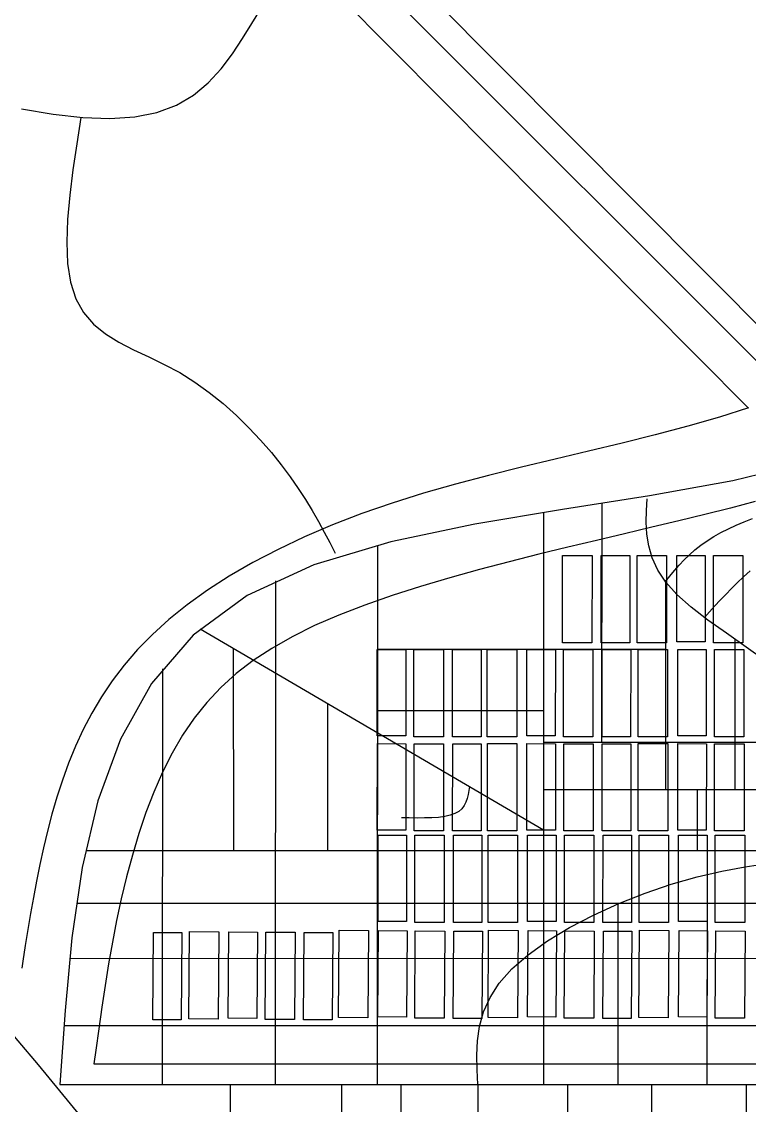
# Model space of a CAD drawing. Extents: x -15732 to 10897, y -24868 to 16165.
# Drawn here: x 2165 to 3400, y -4593 to -2754 of the extents above; entities that cross this region are included whole.
import ezdxf

# ---------------------------------------------------------------- set-up
doc = ezdxf.new("R2010")
doc.units = 0
doc.header["$MEASUREMENT"] = 0
for name, color, linetype in [('REGION-SNC', 7, 'CONTINUOUS'), ('STREETS-SPRAWL', 7, 'CONTINUOUS'), ('STREETS-SPRAWL-12M', 7, 'CONTINUOUS'), ('STREETS-SPRAWL-20M', 7, 'CONTINUOUS')]:
    doc.layers.add(name, color=color, linetype=linetype)

msp = doc.modelspace()

# ---------------------------------------------------------------- linework, layer by layer
at = {"layer": 'REGION-SNC', "color": 250, "linetype": 'CONTINUOUS'}
for points in [[(3083.3, -3659.8), (3133.3, -3659.8), (3133.2, -3808), (3083.3, -3808)], [(3148.9, -3659.8), (3197.2, -3659.9), (3197.2, -3808.1), (3148.8, -3808)], [(3210, -3659.8), (3260, -3659.8), (3259.9, -3808), (3210, -3808)], [(3277.1, -3659.8), (3325.5, -3659.8), (3325.4, -3806.5), (3277.1, -3806.4)], [(3339.5, -3659.8), (3389.4, -3659.8), (3389.4, -3808), (3339.5, -3808)], [(2768.6, -3819.3), (2817, -3819.4), (2817, -3966), (2768.6, -3966)], [(2831, -3819.4), (2881, -3819.4), (2880.9, -3967.6), (2831, -3967.6)], [(2896.6, -3819.4), (2944.9, -3819.4), (2944.9, -3967.6), (2896.5, -3967.6)], [(2955.5, -3819.3), (3005.4, -3819.3), (3005.4, -3967.5), (2955.5, -3967.5)], [(3022.6, -3819.3), (3071, -3819.4), (3070.9, -3966), (3022.5, -3966)], [(3085, -3819.4), (3134.9, -3819.4), (3134.9, -3967.6), (3084.9, -3967.6)], [(3150.5, -3819.4), (3198.9, -3819.4), (3198.8, -3967.6), (3150.5, -3967.6)], [(3211.7, -3819.3), (3261.6, -3819.3), (3261.6, -3967.5), (3211.7, -3967.5)], [(3278.8, -3819.3), (3327.1, -3819.4), (3327.1, -3966), (3278.7, -3966)], [(3341.2, -3819.4), (3391.1, -3819.4), (3391.1, -3967.6), (3341.1, -3967.6)], [(2768.9, -3979.2), (2817.2, -3979.3), (2817.2, -4125.9), (2768.8, -4125.9)], [(2831.3, -3979.3), (2881.2, -3979.3), (2881.1, -4127.5), (2831.2, -4127.5)], [(2896.8, -3979.3), (2945.1, -3979.3), (2945.1, -4127.5), (2896.7, -4127.5)], [(2955.7, -3979.2), (3005.7, -3979.2), (3005.6, -4127.4), (2955.7, -4127.4)], [(3022.8, -3979.2), (3071.2, -3979.3), (3071.1, -4125.9), (3022.8, -4125.9)], [(3085.2, -3979.3), (3135.1, -3979.3), (3135.1, -4127.5), (3085.2, -4127.5)], [(3150.7, -3979.3), (3199.1, -3979.3), (3199.1, -4127.5), (3150.7, -4127.5)], [(3211.9, -3979.2), (3261.8, -3979.2), (3261.8, -4127.4), (3211.9, -4127.4)], [(3279, -3979.2), (3327.4, -3979.3), (3327.3, -4125.9), (3279, -4125.9)], [(3341.4, -3979.3), (3391.3, -3979.3), (3391.3, -4127.5), (3341.4, -4127.5)], [(2770.1, -4134.5), (2818.4, -4134.5), (2818.4, -4281.1), (2770, -4281.1)], [(2832.5, -4134.5), (2882.4, -4134.5), (2882.4, -4282.7), (2832.4, -4282.7)], [(2898, -4134.5), (2946.4, -4134.5), (2946.3, -4282.7), (2898, -4282.7)], [(2957, -4134.5), (3006.9, -4134.5), (3006.8, -4282.7), (2956.9, -4282.7)], [(3024, -4134.5), (3072.4, -4134.5), (3072.4, -4281.1), (3024, -4281.1)], [(3086.4, -4134.5), (3136.4, -4134.5), (3136.3, -4282.7), (3086.4, -4282.7)], [(3152, -4134.5), (3200.3, -4134.5), (3200.3, -4282.7), (3151.9, -4282.7)], [(3213.2, -4134.5), (3263.1, -4134.5), (3263, -4282.7), (3213.1, -4282.7)], [(3280.2, -4134.5), (3328.6, -4134.5), (3328.5, -4281.1), (3280.2, -4281.1)], [(3342.6, -4134.5), (3392.5, -4134.5), (3392.5, -4282.7), (3342.6, -4282.7)], [(2388.6, -4299.6), (2437, -4300), (2435.9, -4448.2), (2387.6, -4447.8)], [(2449.8, -4298.2), (2499.7, -4298.6), (2498.7, -4446.8), (2448.8, -4446.4)], [(2516.9, -4298.7), (2565.3, -4299), (2564.2, -4445.7), (2515.8, -4445.3)], [(2579.3, -4299.1), (2629.2, -4299.5), (2628.1, -4447.7), (2578.2, -4447.3)], [(2644.8, -4299.6), (2693.2, -4300), (2692.1, -4448.2), (2643.7, -4447.8)], [(2703.8, -4296), (2753.7, -4296.3), (2752.6, -4444.5), (2702.7, -4444.2)], [(2770.9, -4296.5), (2819.2, -4296.8), (2818.2, -4443.5), (2769.8, -4443.1)], [(2833.3, -4296.9), (2883.2, -4297.3), (2882.1, -4445.5), (2832.2, -4445.1)], [(2898.8, -4297.4), (2947.1, -4297.7), (2946.1, -4445.9), (2897.7, -4445.6)], [(2957.7, -4296), (3007.7, -4296.3), (3006.6, -4444.5), (2956.7, -4444.2)], [(3024.8, -4296.5), (3073.2, -4296.8), (3072.1, -4443.5), (3023.8, -4443.1)], [(3087.2, -4296.9), (3137.1, -4297.3), (3136.1, -4445.5), (3086.1, -4445.1)], [(3152.7, -4297.4), (3201.1, -4297.7), (3200, -4445.9), (3151.7, -4445.6)], [(3213.9, -4296), (3263.8, -4296.3), (3262.8, -4444.5), (3212.8, -4444.2)], [(3281, -4296.5), (3329.4, -4296.8), (3328.3, -4443.5), (3279.9, -4443.1)], [(3343.4, -4296.9), (3393.3, -4297.3), (3392.2, -4445.5), (3342.3, -4445.1)]]:
    msp.add_lwpolyline(points, close=True, dxfattribs=at)
at = {"layer": 'STREETS-SPRAWL', "color": 7, "linetype": 'CONTINUOUS'}
for p, q in [((3512.1, -3366.7), (1675, -1518.4)), ((3399.2, -3409.4), (1596.2, -1595.4)), ((3399.2, -3409.3), (3349.6, -3424.8)), ((3349.6, -3424.8), (3295.7, -3440.2)), ((3240.4, -3454.9), (3184.2, -3468.9)), ((3295.7, -3440.2), (3240.4, -3454.9)), ((3184.2, -3468.9), (3127.5, -3482.6)), ((3127.5, -3482.6), (3070.5, -3496.2)), ((3013.7, -3509.9), (2957.3, -3523.9)), ((3070.5, -3496.2), (3013.7, -3509.9)), ((2957.3, -3523.9), (2901.6, -3538.6)), ((2901.6, -3538.6), (2847.1, -3554.1)), ((2847.1, -3554.1), (2793.9, -3570.8)), ((3410.3, -3568.1), (3368.2, -3579.3)), ((2793.9, -3570.8), (2742.4, -3588.7)), ((3368.2, -3579.3), (3324.9, -3590.3)), ((2742.4, -3588.7), (2692.9, -3607.9)), ((3280.5, -3601.1), (3235, -3611.9)), ((3324.9, -3590.3), (3280.5, -3601.1)), ((2692.9, -3607.9), (2645.4, -3628.3)), ((3188.4, -3622.9), (3140.8, -3634.1)), ((3235, -3611.9), (3188.4, -3622.9)), ((2645.4, -3628.3), (2600.3, -3649.6)), ((3140.8, -3634.1), (3092.3, -3645.7)), ((2600.3, -3649.6), (2557.6, -3671.9)), ((3042.8, -3657.7), (2992.6, -3670.4)), ((3092.3, -3645.7), (3042.8, -3657.7)), ((2557.6, -3671.9), (2517.5, -3695.1)), ((2992.6, -3670.4), (2942, -3683.7)), ((2517.5, -3695.1), (2480.3, -3718.9)), ((2891.7, -3697.7), (2842.1, -3712.4)), ((2942, -3683.7), (2891.7, -3697.7)), ((2842.1, -3712.4), (2793.8, -3727.8)), ((2480.3, -3718.9), (2446.1, -3743.3)), ((2793.8, -3727.8), (2747.4, -3744)), ((2446.1, -3743.3), (2415.1, -3768.3)), ((2747.4, -3744), (2703.3, -3761.1)), ((2415.1, -3768.3), (2387.1, -3793.7)), ((2703.3, -3761.1), (2662.2, -3778.9)), ((2662.2, -3778.9), (2624.3, -3797.6)), ((2387.1, -3793.7), (2361.8, -3819.6)), ((2624.3, -3797.6), (2589.7, -3817.4)), ((2361.8, -3819.6), (2339.1, -3845.9)), ((2589.7, -3817.4), (2558.2, -3838.2)), ((2558.2, -3838.2), (2529.4, -3860.4)), ((2339.1, -3845.9), (2318.8, -3872.7)), ((2529.4, -3860.4), (2503.3, -3884)), ((2318.8, -3872.7), (2300.5, -3899.9)), ((2300.5, -3899.9), (2284.2, -3927.4)), ((2503.3, -3884), (2479.5, -3909.1)), ((2479.5, -3909.1), (2457.9, -3936)), ((2284.2, -3927.4), (2269.6, -3955.4)), ((2457.9, -3936), (2438.2, -3964.6)), ((2269.6, -3955.4), (2256.5, -3983.7)), ((2438.2, -3964.6), (2420.3, -3995.2)), ((2256.5, -3983.7), (2244.8, -4012.3)), ((2420.3, -3995.2), (2404, -4027.5)), ((2244.8, -4012.3), (2234.2, -4041.1)), ((2404, -4027.5), (2389.2, -4061.3)), ((2234.2, -4041.1), (2224.8, -4070)), ((2389.2, -4061.3), (2375.8, -4096.2)), ((2224.8, -4070), (2216.4, -4098.9)), ((2216.4, -4098.9), (2208.9, -4127.7)), ((2375.8, -4096.2), (2363.8, -4132)), ((2208.9, -4127.7), (2202.1, -4156.3)), ((2363.8, -4132), (2352.9, -4168.6)), ((2202.1, -4156.3), (2195.9, -4184.6)), ((2352.9, -4168.6), (2343.1, -4205.5)), ((2195.9, -4184.6), (2190.2, -4212.6)), ((2190.2, -4212.6), (2184.9, -4240.2)), ((2343.1, -4205.5), (2334.2, -4242.6)), ((2184.9, -4240.2), (2180, -4267.6)), ((2334.2, -4242.6), (2326.3, -4279.6)), ((2180, -4267.6), (2175.4, -4294.8)), ((2326.3, -4279.6), (2319.1, -4316.4)), ((2175.4, -4294.8), (2171.1, -4321.7)), ((2171.1, -4321.7), (2167, -4348.5)), ((2319.1, -4316.4), (2312.6, -4353.2)), ((2167, -4348.5), (2165.2, -4360.2)), ((2312.6, -4353.2), (2306.6, -4390)), ((2306.6, -4390), (2301, -4426.6)), ((2301, -4426.6), (2295.8, -4463.2)), ((2295.8, -4463.2), (2290.8, -4499.8)), ((2290.8, -4499.8), (2287.7, -4522.9)), ((2287.6, -4522.9), (5417.9, -4522.9))]:
    msp.add_line(p, q, dxfattribs=at)
at = {"layer": 'STREETS-SPRAWL-12M', "color": 253, "linetype": 'CONTINUOUS'}
for p, q in [((2555.5, -2756.5), (2570.5, -2732.6)), ((2539.8, -2782), (2555.5, -2756.5)), ((2522.8, -2808.2), (2539.8, -2782)), ((2503.7, -2833.7), (2522.8, -2808.2)), ((2481.9, -2857.5), (2503.7, -2833.7)), ((2456.9, -2878.5), (2481.9, -2857.5)), ((2428, -2895.5), (2456.9, -2878.5)), ((2164.9, -2901.4), (2218.7, -2910.7)), ((2394.6, -2907.7), (2428, -2895.5)), ((2218.7, -2910.7), (2268.7, -2916.3)), ((2265.6, -2916), (2258.5, -2960.8)), ((2268.7, -2916.3), (2314.8, -2917.8)), ((2314.8, -2917.8), (2356.9, -2915)), ((2356.9, -2915), (2394.6, -2907.7)), ((2258.5, -2960.8), (2252, -3005)), ((2252, -3005), (2246.7, -3048)), ((2246.7, -3048), (2243, -3089.2)), ((2243, -3089.2), (2241.6, -3128)), ((2241.6, -3128), (2243.1, -3163.8)), ((2243.1, -3163.8), (2248, -3196)), ((2248, -3196), (2256.8, -3224)), ((2256.8, -3224), (2270, -3247.4)), ((2270, -3247.4), (2287, -3266.9)), ((2287, -3266.9), (2307.3, -3283.3)), ((2307.3, -3283.3), (2330.1, -3297.5)), ((2330.1, -3297.5), (2354.8, -3310.4)), ((2354.8, -3310.4), (2380.7, -3322.7)), ((2380.7, -3322.7), (2407, -3335.5)), ((2407, -3335.5), (2433.3, -3349.4)), ((2433.3, -3349.4), (2458.8, -3365.3)), ((2458.8, -3365.3), (2483.5, -3382.9)), ((2483.5, -3382.9), (2507, -3401.9)), ((2507, -3401.9), (2529.5, -3422)), ((2529.5, -3422), (2550.7, -3442.8)), ((2550.7, -3442.8), (2570.5, -3463.9)), ((2570.5, -3463.9), (2588.9, -3485.1)), ((2588.9, -3485.1), (2605.6, -3505.9)), ((2605.6, -3505.9), (2620.8, -3526.2)), ((2620.8, -3526.2), (2634.5, -3545.8)), ((2634.5, -3545.8), (2646.8, -3564.9)), ((2646.8, -3564.9), (2658.2, -3583.6)), ((3225.7, -3583.5), (3226.9, -3563.6)), ((2658.2, -3583.6), (2668.7, -3602)), ((3051.1, -3586.8), (3050.9, -4557.6)), ((3149.7, -3571.4), (3149.5, -3976.8)), ((3225.3, -3603.4), (3225.7, -3583.5)), ((2668.7, -3602), (2678.6, -3620.1)), ((3226.3, -3623.5), (3225.3, -3603.4)), ((3378, -3608.4), (3391.7, -3602.5)), ((3391.7, -3602.5), (3405.7, -3596.9)), ((2678.6, -3620.1), (2688, -3638)), ((3229.5, -3643.6), (3226.3, -3623.5)), ((3339.9, -3627.6), (3352, -3620.8)), ((3352, -3620.8), (3364.8, -3614.5)), ((3364.8, -3614.5), (3378, -3608.4)), ((2688, -3638), (2697.2, -3655.9)), ((3307.9, -3650.4), (3317.8, -3642.4)), ((3317.8, -3642.4), (3328.5, -3634.7)), ((3328.5, -3634.7), (3339.9, -3627.6)), ((2769, -3642.6), (2768.7, -4557.6)), ((3235.4, -3664), (3229.5, -3643.6)), ((3289.8, -3667.4), (3298.6, -3658.8)), ((3298.6, -3658.8), (3307.9, -3650.4)), ((3245, -3684.5), (3235.4, -3664)), ((3273.4, -3685.5), (3281.5, -3676.4)), ((3281.5, -3676.4), (3289.8, -3667.4)), ((3258.7, -3705.2), (3245, -3684.5)), ((3257.8, -3703.9), (3265.5, -3694.7)), ((3265.5, -3694.7), (3273.4, -3685.5)), ((3390.4, -3695.9), (3379.9, -3706)), ((3401.5, -3685.6), (3390.4, -3695.9)), ((2595.9, -3702.6), (2595.6, -4557.6)), ((3257.8, -3703.9), (3257.8, -4057.3)), ((3277.5, -3726.2), (3258.7, -3705.2)), ((3369.9, -3716), (3360.3, -3725.9)), ((3379.9, -3706), (3369.9, -3716)), ((3301.6, -3747.6), (3277.5, -3726.2)), ((3360.3, -3725.9), (3350.9, -3735.7)), ((3330.1, -3769.4), (3301.6, -3747.6)), ((3341.8, -3745.5), (3332.9, -3755.2)), ((3350.9, -3735.7), (3341.8, -3745.5)), ((3332.9, -3755.2), (3324, -3764.9)), ((3361.6, -3791.9), (3330.1, -3769.4)), ((2468.3, -3784.5), (3051, -4125.4)), ((3394.9, -3815.2), (3361.6, -3791.9)), ((3375.5, -3801.6), (3376, -4057.3)), ((2524, -3817.1), (2524.4, -4160.5)), ((2768.9, -3818.7), (3257.8, -3818.7)), ((3428.5, -3839.4), (3394.9, -3815.2)), ((2404, -3852.4), (2403.8, -4557.6)), ((2684.5, -3911), (2684, -4160.5)), ((2768.9, -3922.7), (3051, -3923)), ((3051, -3976.8), (3557.7, -3976.9)), ((2923, -4065.7), (2921.3, -4072.3)), ((2924.2, -4058.8), (2923, -4065.7)), ((2925.3, -4051.8), (2924.2, -4058.8)), ((3051, -4057.3), (3581.9, -4057.3)), ((3311.5, -4057.3), (3311.5, -4160.4)), ((2919.1, -4078.6), (2916.2, -4084.4)), ((2921.3, -4072.3), (2919.1, -4078.6)), ((2892.6, -4100.8), (2883.3, -4102.9)), ((2900.6, -4097.9), (2892.6, -4100.8)), ((2907.1, -4094.2), (2900.6, -4097.9)), ((2912.2, -4089.6), (2907.1, -4094.2)), ((2916.2, -4084.4), (2912.2, -4089.6)), ((2823.1, -4105.2), (2809.7, -4104.9)), ((2836.3, -4105.5), (2823.1, -4105.2)), ((2849.1, -4105.4), (2836.3, -4105.5)), ((2861.4, -4105.1), (2849.1, -4105.4)), ((2872.8, -4104.3), (2861.4, -4105.1)), ((2883.3, -4102.9), (2872.8, -4104.3)), ((2273.7, -4160.6), (4244.2, -4160.3)), ((3353.5, -4195.7), (3393.2, -4188.5)), ((3393.2, -4188.5), (3430.2, -4182.4)), ((3267.8, -4217.6), (3311.5, -4205.2)), ((3311.5, -4205.2), (3353.5, -4195.7)), ((3328.5, -4201), (3328.4, -4557.6)), ((3223.3, -4232.8), (3267.8, -4217.6)), ((3179, -4250.5), (3223.3, -4232.8)), ((2258, -4250.2), (4244.2, -4249.9)), ((3135.9, -4270.2), (3179, -4250.5)), ((3177.1, -4251.3), (3177, -4557.6)), ((3095.1, -4291.6), (3135.9, -4270.2)), ((3057.7, -4314.2), (3095.1, -4291.6)), ((3024.7, -4337.7), (3057.7, -4314.2)), ((2997.2, -4361.7), (3024.7, -4337.7)), ((2246.6, -4343.8), (4244.2, -4343.5)), ((2975.8, -4385.9), (2997.2, -4361.7)), ((2960.1, -4410.3), (2975.8, -4385.9)), ((2949.2, -4434.7), (2960.1, -4410.3)), ((2942.4, -4459.2), (2949.2, -4434.7)), ((2236.8, -4457.6), (4244.1, -4457.3)), ((2938.8, -4483.7), (2942.4, -4459.2)), ((2937.7, -4508.3), (2938.8, -4483.7)), ((2938.2, -4532.9), (2937.7, -4508.3)), ((2939.5, -4557.6), (2938.2, -4532.9)), ((2519.1, -4557.6), (2519, -4919.2)), ((2708, -4557.6), (2707.8, -5117.1)), ((2808.5, -4557.6), (2808.3, -5190.2)), ((2939.5, -4557.6), (2939.3, -5251.1)), ((3091.8, -4557.6), (3091.6, -5321.1)), ((3234.4, -4557.6), (3234.1, -5378.8)), ((3394.8, -4557.6), (3394.5, -5419.7))]:
    msp.add_line(p, q, dxfattribs=at)
at = {"layer": 'STREETS-SPRAWL-20M', "color": 252, "linetype": 'CONTINUOUS'}
for p, q in [((1583.9, -1501), (3563.6, -3480.5)), ((3502.2, -3501), (3372.6, -3532.8)), ((3372.6, -3532.8), (3230.9, -3558.5)), ((3230.9, -3558.5), (3082.9, -3581.9)), ((3082.9, -3581.9), (2934.6, -3606.7)), ((2934.6, -3606.7), (2792, -3636.8)), ((2792, -3636.8), (2661, -3675.9)), ((2661, -3675.9), (2547.6, -3727.8)), ((2547.6, -3727.8), (2456.4, -3795.2)), ((2456.4, -3795.2), (2385.7, -3877.2)), ((2385.7, -3877.2), (2332.7, -3971.6)), ((2332.7, -3971.6), (2294.5, -4076.4)), ((2294.5, -4076.4), (2268, -4189.4)), ((2268, -4189.4), (2250.4, -4308.7)), ((2250.4, -4308.7), (2238.7, -4432.1)), ((2090.3, -4404), (2193.2, -4524.5)), ((2238.7, -4432.1), (2229.9, -4557.6)), ((2193.2, -4524.5), (2293.9, -4647.4)), ((2229.9, -4557.6), (5444.9, -4557.6))]:
    msp.add_line(p, q, dxfattribs=at)

doc.saveas('drawing.dxf')
